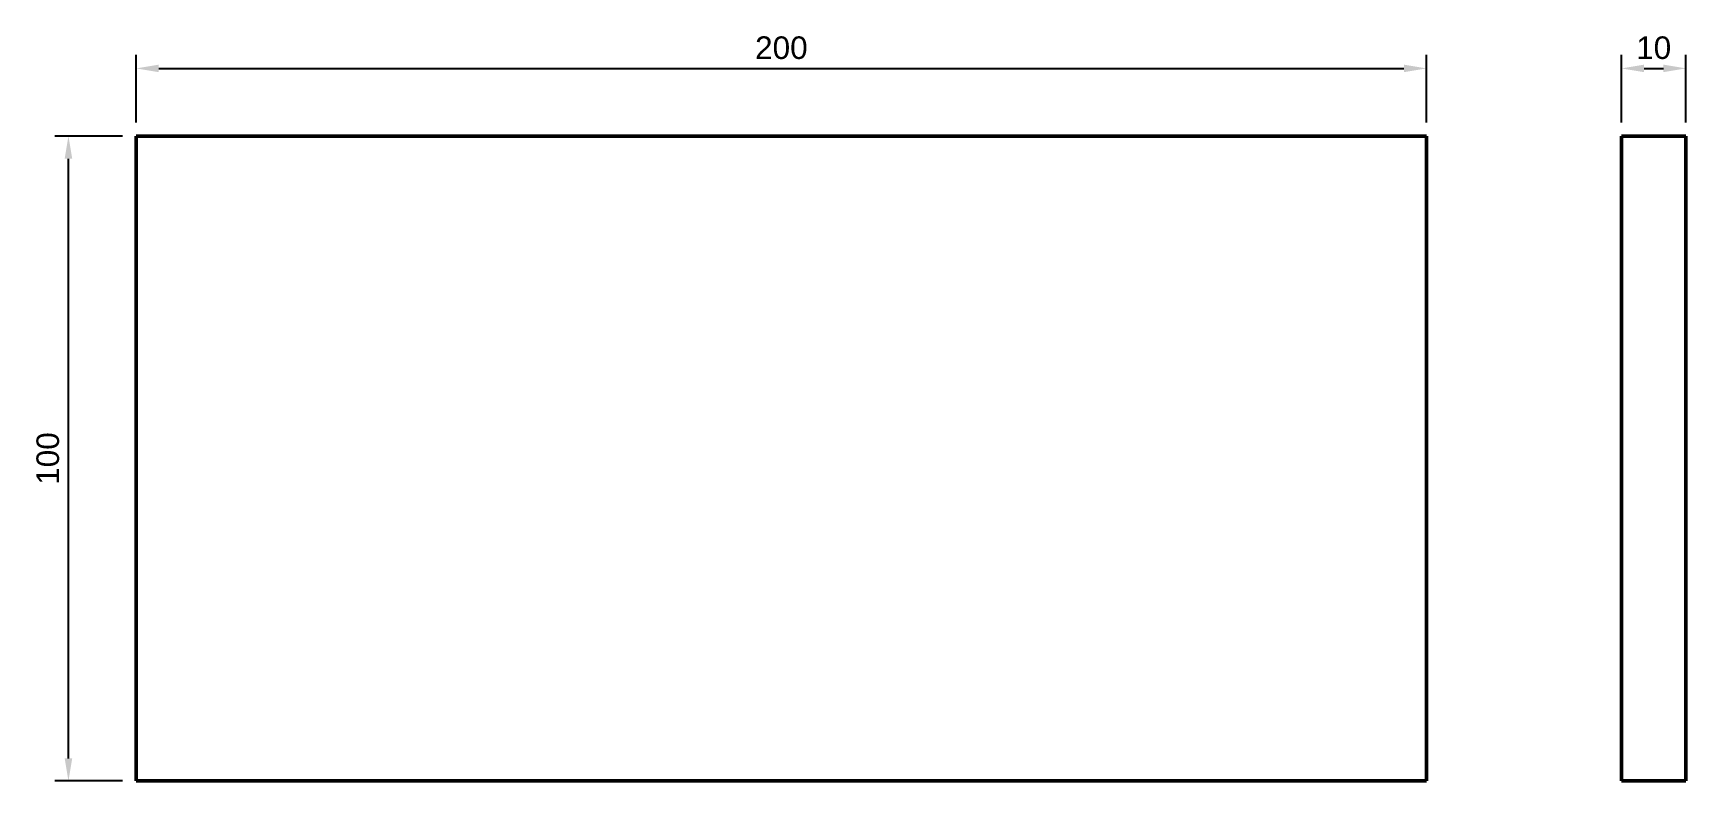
# Model space of a CAD drawing. Header units: millimetres. Extents: x 78 to 334, y 99 to 215.
import ezdxf

# ---------------------------------------------------------------- set-up
doc = ezdxf.new("R2010")
doc.units = ezdxf.units.MM
doc.header["$LTSCALE"] = 0.75
doc.layers.add('Dimensions', color=7, linetype='Continuous', lineweight=25)
doc.layers.add('表示', color=7, linetype='Continuous', lineweight=50)
doc.styles.get("Standard").update_dxf_attribs({"font": 'arial.ttf'})
doc.dimstyles.new('ISO-25', dxfattribs={"dimtxt": 3.5, "dimasz": 3.5, "dimexe": 2.1, "dimexo": 2.1, "dimgap": 1.4, "dimtad": 1, "dimdsep": 46, "dimtxsty": 'Standard', "dimcen": 0, "dimclrd": 256, "dimclre": 256, "dimclrt": 256, "dimazin": 2, "dimtp": 0.1, "dimtm": 0.1, "dimtfac": 0.714286, "dimtmove": 0, "dimatfit": 3, "dimfxl": 1, "dimarcsym": 0})

# ---------------------------------------------------------------- blocks, each defined once
blk = doc.blocks.new('*D6')
at = {"layer": 'Defpoints', "color": 0, "transparency": 16777216}
for p in [(293.924544, 209.719757), (93.924544, 199.219757), (293.924544, 199.219757)]:
    blk.add_point(p, dxfattribs=at)
at = {"layer": 'Dimensions', "lineweight": -2, "transparency": 16777216}
for p, q in [((93.924544, 201.319757), (93.924544, 211.819757)), ((293.924544, 201.319757), (293.924544, 211.819757)), ((97.424544, 209.719757), (290.424544, 209.719757))]:
    blk.add_line(p, q, dxfattribs=at)
at = {"layer": 'Dimensions', "transparency": 16777216}
for points in [[(97.424544, 210.30309), (97.424544, 209.136423), (93.924544, 209.719757)], [(290.424544, 210.30309), (290.424544, 209.136423), (293.924544, 209.719757)]]:
    blk.add_solid(points, dxfattribs=at)
at = {"layer": 'Dimensions', "transparency": 16777216, "insert": (193.924544, 212.906762), "char_height": 3.5, "attachment_point": 5}
blk.add_mtext('200', dxfattribs=at)
blk = doc.blocks.new('*D7')
at = {"layer": 'Defpoints', "color": 0, "transparency": 16777216}
for p in [(83.424544, 199.219757), (93.924544, 199.219757), (93.924544, 99.219757)]:
    blk.add_point(p, dxfattribs=at)
at = {"layer": 'Dimensions', "lineweight": -2, "transparency": 16777216}
for p, q in [((91.824544, 199.219757), (81.324544, 199.219757)), ((83.424544, 102.719757), (83.424544, 195.719757)), ((91.824544, 99.219757), (81.324544, 99.219757))]:
    blk.add_line(p, q, dxfattribs=at)
at = {"layer": 'Dimensions', "transparency": 16777216}
for points in [[(82.841211, 195.719757), (84.007877, 195.719757), (83.424544, 199.219757)], [(82.841211, 102.719757), (84.007877, 102.719757), (83.424544, 99.219757)]]:
    blk.add_solid(points, dxfattribs=at)
at = {"layer": 'Dimensions', "transparency": 16777216, "insert": (80.237539, 149.219757), "char_height": 3.5, "attachment_point": 5, "rotation": 90}
blk.add_mtext('100', dxfattribs=at)
blk = doc.blocks.new('*D8')
at = {"layer": 'Defpoints', "color": 0, "transparency": 16777216}
for p in [(334.126701, 209.719757), (324.126701, 199.219757), (334.126701, 199.219757)]:
    blk.add_point(p, dxfattribs=at)
at = {"layer": 'Dimensions', "lineweight": -2, "transparency": 16777216}
for p, q in [((324.126701, 201.319757), (324.126701, 211.819757)), ((334.126701, 201.319757), (334.126701, 211.819757)), ((327.626701, 209.719757), (330.626701, 209.719757))]:
    blk.add_line(p, q, dxfattribs=at)
at = {"layer": 'Dimensions', "transparency": 16777216}
for points in [[(327.626701, 210.30309), (327.626701, 209.136423), (324.126701, 209.719757)], [(330.626701, 210.30309), (330.626701, 209.136423), (334.126701, 209.719757)]]:
    blk.add_solid(points, dxfattribs=at)
at = {"layer": 'Dimensions', "transparency": 16777216, "insert": (329.126701, 212.906762), "char_height": 3.5, "attachment_point": 5}
blk.add_mtext('10', dxfattribs=at)

msp = doc.modelspace()

# ---------------------------------------------------------------- linework, layer by layer
at = {"layer": '表示'}
for p, q in [((93.924544, 199.219757, 5), (293.924544, 199.219757, 5)), ((93.924544, 99.219757, 5), (93.924544, 199.219757, 5)), ((293.924544, 199.219757, 5), (293.924544, 99.219757, 5)), ((293.924544, 99.219757, 5), (93.924544, 99.219757, 5))]:
    msp.add_line(p, q, dxfattribs=at)
at = {"layer": '表示', "extrusion": (-1, 2.967e-13, 2.967e-13)}
for p, q in [((324.126701, 199.219757, 100), (324.126701, 99.219757, 100)), ((324.126701, 199.219757, 100), (334.126701, 199.219757, 100)), ((334.126701, 199.219757, 100), (334.126701, 99.219757, 100)), ((324.126701, 99.219757, 100), (334.126701, 99.219757, 100))]:
    msp.add_line(p, q, dxfattribs=at)

# ---------------------------------------------------------------- dimensions: what is measured, and where the dimension line sits
at = {"layer": 'Dimensions'}
for p1, p2, picture, middle in [((93.924544, 199.219757), (293.924544, 199.219757), '*D6', (193.924544, 212.906762)), ((324.126701, 199.219757), (334.126701, 199.219757), '*D8', (329.126701, 212.906762)), ((93.924544, 99.219757), (93.924544, 199.219757), '*D7', (80.237539, 149.219757))]:
    dim = msp.add_aligned_dim(p1=p1, p2=p2, distance=10.5, dimstyle='ISO-25', override={"dimlfac": 1, "dimclrd": 256, "dimclre": 256}, dxfattribs=at)
    dim.commit()
    dim.dimension.update_dxf_attribs({"geometry": picture, "text_midpoint": middle})

doc.saveas('drawing.dxf')
